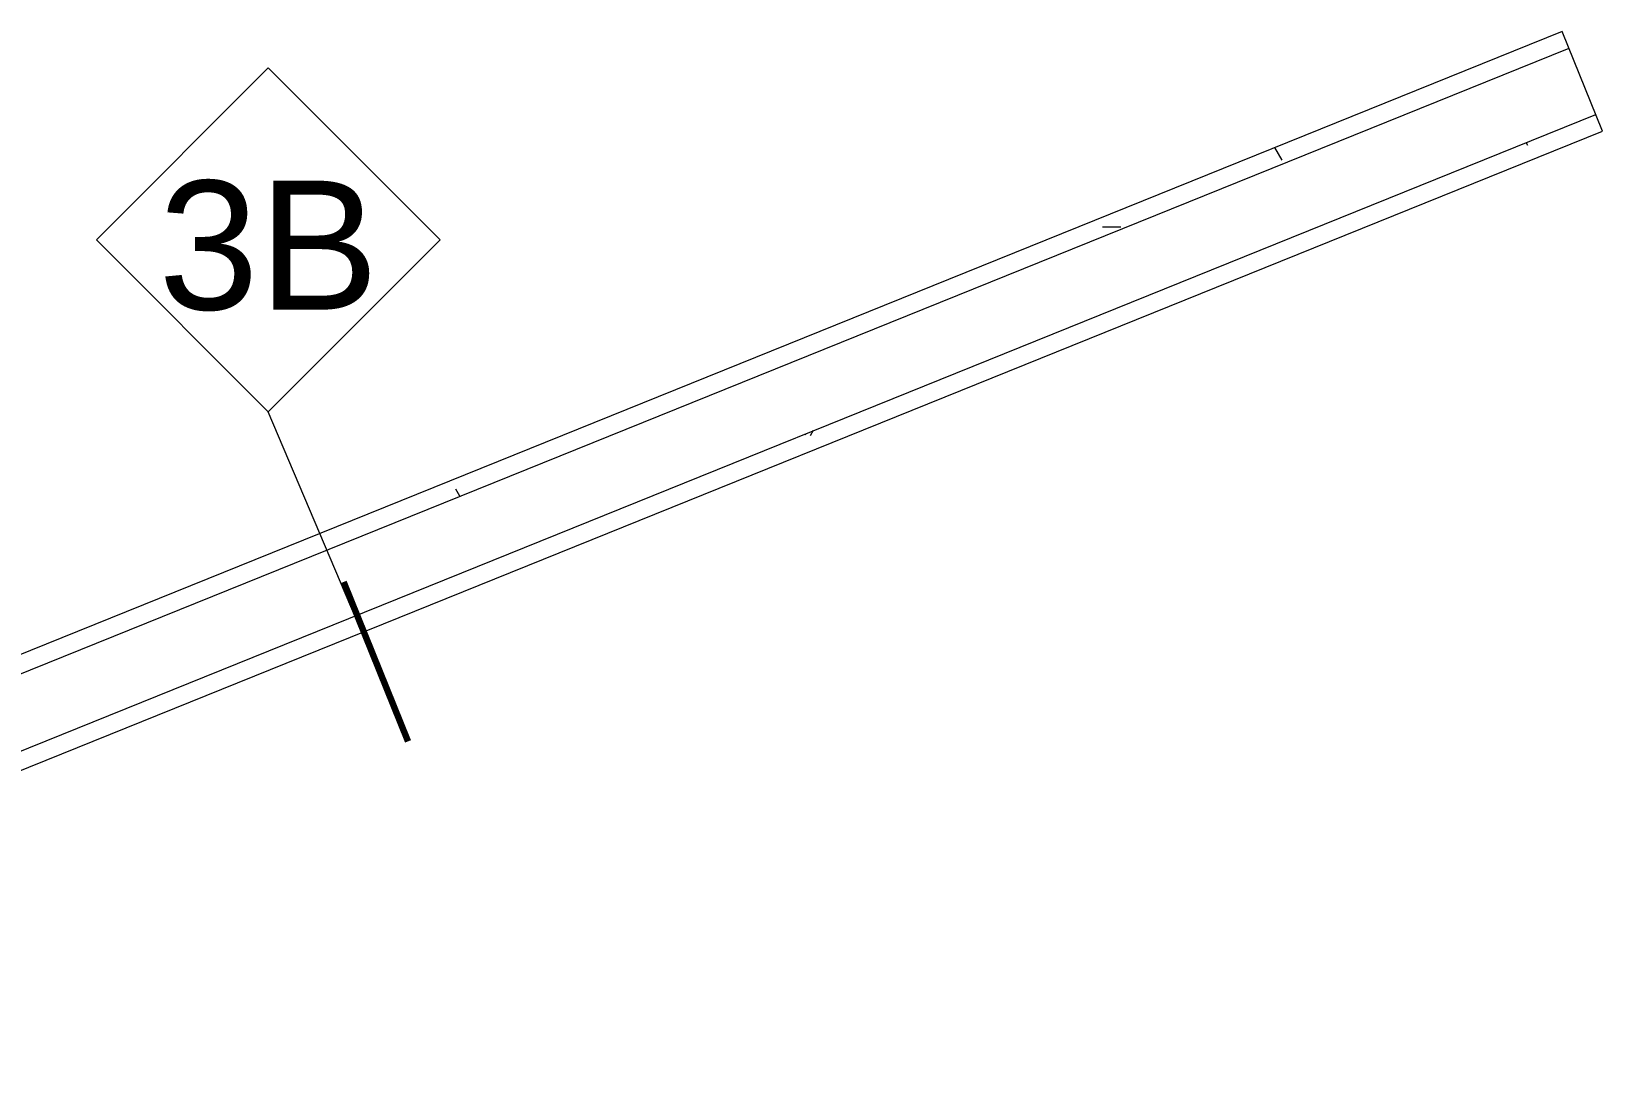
# Model space of a CAD drawing. Header units: inches. Extents: x 2359 to 5358, y 31 to 2545.
# Drawn here: x 4954.6 to 5009.5, y 515.6 to 552.1 of the extents above; entities that cross this region are included whole.
import ezdxf

# ---------------------------------------------------------------- set-up
doc = ezdxf.new("R2010")
doc.units = ezdxf.units.IN
doc.header["$MEASUREMENT"] = 0
for name, color, linetype, lineweight in [('A-WALL', 113, 'Continuous', 18), ('A-WALL-IDEN', 211, 'Continuous', 9), ('A-WALL-PATT', 111, 'Continuous', 18), ('I-WALL', 2, 'Continuous', 18)]:
    doc.layers.add(name, color=color, linetype=linetype, lineweight=lineweight)
doc.styles.add('Swis721 Lt BT', font='swissl.ttf', dxfattribs={"height": 4.5})
pattern_1 = [(0, (0, 0), (15.36, 3.84), [0.634, -10.886, 0.634, -10.886, -61.44]), (0, (0, 0), (15.36, 3.84), [-23.04, 0.634, -22.406, 0.634, -10.886, -26.88]), (0, (0, 0), (15.36, 3.84), [-57.6, 0.634, -7.046, 0.634, -18.566]), (120, (5.76, 1.92), (-11.0055376, 11.3821502), [0.634, -10.886, 0.634, -10.886, -61.44]), (120, (5.76, 1.92), (-11.0055376, 11.3821502), [-23.04, 0.634, -22.406, 0.634, -10.886, -26.88]), (120, (5.76, 1.92), (-11.0055376, 11.3821502), [-57.6, 0.634, -7.046, 0.634, -18.566]), (240, (7.68, 9.6), (-4.3544624, -15.2221502), [0.634, -10.886, 0.634, -10.886, -61.44]), (240, (7.68, 9.6), (-4.3544624, -15.2221502), [-23.04, 0.634, -22.406, 0.634, -10.886, -26.88]), (240, (7.68, 9.6), (-4.3544624, -15.2221502), [-57.6, 0.634, -7.046, 0.634, -18.566])]

# ---------------------------------------------------------------- blocks, each defined once
blk = doc.blocks.new('Wall Tag - 1_4_-62626-FIRST FLOOR CONSTRUCTION')
at = {"layer": 'A-WALL-IDEN'}
for p, q in [((-0.125, 0), (0, 0.125)), ((0, 0.125), (0.125, 0)), ((-0.125, 0), (0, -0.125)), ((0, -0.125), (0.125, 0))]:
    blk.add_line(p, q, dxfattribs=at)

msp = doc.modelspace()

# ---------------------------------------------------------------- hatches: boundary and pattern name
at = {"layer": 'A-WALL-PATT', "lineweight": 9}
h = msp.add_hatch(dxfattribs=at)
h.set_pattern_fill('FP_22', color=256, style=0, pattern_type=2)
h.set_pattern_definition(pattern_1)
h.paths.add_polyline_path([(4926.607, 518.523), (5008.292, 551.526), (5008.058, 552.105), (4938.219, 523.889), (4938.322, 523.632), (4926.476, 518.847)], flags=0)
h = msp.add_hatch(dxfattribs=at)
h.set_pattern_fill('FP_22', color=256, style=0, pattern_type=2)
h.set_pattern_definition(pattern_1)
h.paths.add_polyline_path([(4927.777, 515.625), (5009.463, 548.628), (5009.229, 549.208), (4927.543, 516.205)], flags=0)

# ---------------------------------------------------------------- linework, layer by layer
at = {"layer": 'A-WALL'}
for p, q in [((4926.607, 518.523), (5008.292, 551.526)), ((4927.543, 516.205), (5009.229, 549.208))]:
    msp.add_line(p, q, dxfattribs=at)
at = {"layer": 'A-WALL-IDEN'}
for p, q in [((4967.573, 527.791), (4962.884, 538.832)), ((4965.512, 532.893), (4967.573, 527.791))]:
    msp.add_line(p, q, dxfattribs=at)
at = {"layer": 'A-WALL-IDEN', "lineweight": 90}
msp.add_line((4965.512, 532.893), (4967.759, 527.33), dxfattribs=at)
at = {"layer": 'I-WALL'}
for p, q in [((5008.058, 552.105), (4938.219, 523.889)), ((5009.463, 548.628), (5008.058, 552.105)), ((4927.777, 515.625), (5009.463, 548.628))]:
    msp.add_line(p, q, dxfattribs=at)

# ---------------------------------------------------------------- block references
at = {"layer": 'A-WALL-IDEN', "xscale": 47.99999999999997, "yscale": 47.99999999999997, "zscale": 47.99999999999997}
msp.add_blockref('Wall Tag - 1_4_-62626-FIRST FLOOR CONSTRUCTION', (4962.884, 544.832), dxfattribs=at)

# ---------------------------------------------------------------- texts
at = {"layer": 'A-WALL-IDEN', "insert": (4959.052, 546.895), "char_height": 4.5, "width": 9.09, "attachment_point": 1, "style": 'Swis721 Lt BT'}
msp.add_mtext('3B', dxfattribs=at)

doc.saveas('drawing.dxf')
